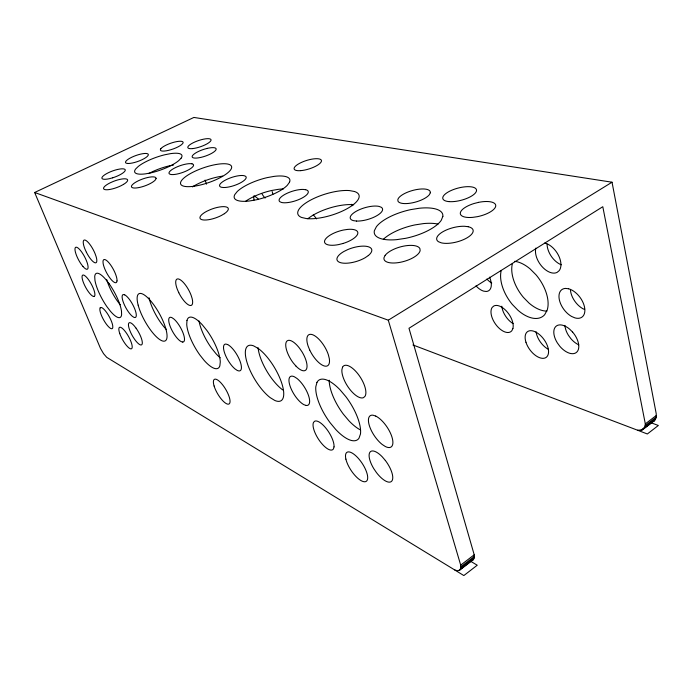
<?xml version="1.0" encoding="UTF-8"?>
<svg xmlns="http://www.w3.org/2000/svg" width="693" height="693" viewBox="0 0 693 693"><rect width="100%" height="100%" fill="white"/><g stroke="black" fill="none" stroke-linecap="round" stroke-linejoin="round"><path stroke-width="1.04" d="M643.295 429.253L644.854 427.035L645.322 423.891L602.797 206.713L408.983 328.265L474.211 554.798L474.194 557.865L473.102 559.823L459.684 570.122L457.666 570.755L454.877 570.053L106.722 357.337L103.534 353.647L100.485 348.406L34.65 192.489L193.884 117.438L612.032 182.207L656.202 413.591L656.288 417.091L654.313 420.798L642.142 429.955L637.586 430.223L412.941 344.958M459.684 570.122L460.741 568.182L460.706 565.124L388.288 320.192L34.65 192.489M254.071 195.634L253.837 197.418A23.319 9.927 62.1 0 0 253.993 200.121M460.706 565.124L474.211 554.798M645.322 423.891L656.392 415.419M460.862 566.779L474.341 556.453M645.235 425.563L656.288 417.091M460.741 568.182L474.194 557.865M644.854 427.035L655.907 418.563M640.791 430.353L644.169 427.754M458.783 570.608L473.778 559M642.142 429.955L655.24 419.811M388.288 320.192L612.032 182.207M653.152 421.509L654.313 420.798M472.184 560.334L473.102 559.823M173.406 165.073L168.901 165.939A24.913 6.93 -19.6 0 0 148.718 173.596M651.498 422.921L658.35 425.476L647.34 433.974L637.586 430.223M584.641 309.459L582.96 308.757A16.935 10.204 53.5 0 1 570.426 289.639M470.027 560.914L477.243 565.219L463.834 575.562L454.877 570.053M120.27 304.79L117.463 301.169A24.939 7.207 61.4 0 1 106.627 279.4M205.085 180.076L206.514 184.147M282.718 389.942A31.843 11.807 58.9 0 1 258.082 347.782M489.579 277.157A15.385 8.42 57.1 0 1 486.226 291.476L483.645 291.138A15.385 8.42 57.1 0 1 476.004 285.871M307.848 218.763A31.809 11.348 -17.2 0 1 353.664 204.721M501.238 270.521A32.328 18.416 55.6 0 0 512.387 304.522L517.974 310.256A32.328 18.416 55.6 0 0 544.681 314.674L547.193 310.074A32.328 18.416 55.6 0 0 535.975 274.774L530.067 268.867A32.328 18.416 55.6 0 0 514.622 261.313M578.724 344.819A16.485 9.555 52.8 0 1 570.937 338.738L568.416 335.317A16.485 9.555 52.8 0 1 564.942 325.372M535.854 248.085A16.979 10.204 55.8 0 0 541.831 266.363A16.979 10.204 55.8 0 0 557.103 272.384L559.164 270.677A16.979 10.204 55.8 0 0 558.307 255.007A16.979 10.204 55.8 0 0 544.741 243.044M513.115 323.64A15.333 8.455 55.3 0 1 501.819 306.228M548.336 349.333A15.809 8.844 53.7 0 1 536.087 331.774M546.89 311.105A32.138 18.65 55.4 0 1 528.993 303.058L523.414 297.366A32.138 18.65 55.4 0 1 512.439 263.496M383.35 239.293A35.239 13.721 -15.6 0 1 414.942 224.913L423.475 223.596A35.239 13.721 -15.6 0 1 438.054 224.09M360.273 429.851A35.274 14.276 57.3 0 1 348.917 420.764L343.364 414.171A35.274 14.276 57.3 0 1 329.184 380.214M313.271 214.83A25.087 11.27 61.3 0 1 316.58 218.901M192.472 186.893A26.81 8.073 -19.1 0 1 222.678 176.126M220.192 357.787A29.097 9.893 60.1 0 1 215.921 353.603L211.634 348.276A29.097 9.893 60.1 0 1 198.995 320.885M352.676 205.665A13.808 6.826 61.6 0 1 351.628 204.296M561.295 264.804A16.875 10.326 55.6 0 1 547.072 244.066M166.493 329.634A26.836 8.394 60.9 0 1 149.021 297.756M491.735 283.039A15.298 8.533 57 0 1 486.884 279.054M265.098 198.042A12.162 5.249 62.6 0 1 262.127 194.127M272.141 191.545A12.162 5.249 62.6 0 1 272.86 194.352M254.851 196.284A23.415 9.763 62 0 1 258.515 199.237M245.729 201.178A29.063 9.511 -18.3 0 1 271.491 190.523L278.239 189.345A29.063 9.511 -18.3 0 1 283.307 188.972M186.971 320.521L186.738 324.558A29.253 9.615 60.1 0 0 199.913 355.076L204.192 360.447A29.253 9.615 60.1 0 0 219.854 365.843L220.287 361.954A29.253 9.615 60.1 0 0 206.835 330.396L202.365 324.878A29.253 9.615 60.1 0 0 186.971 320.521M316.952 382.38L315.791 386.833A35.508 13.912 57.4 0 0 330.137 422.756L335.681 429.417A35.508 13.912 57.4 0 0 358.983 438.236L360.464 434.035A35.508 13.912 57.4 0 0 345.85 396.656L339.977 389.743A35.508 13.912 57.4 0 0 316.952 382.38M342.559 367.177L341.9 369.655A18.746 7.788 57.5 0 0 349.627 389.102A18.746 7.788 57.5 0 0 363.539 397.635L365.055 396.24A18.746 7.788 57.5 0 0 358.099 374.081A18.746 7.788 57.5 0 0 342.559 367.177M100.173 307.874L99.861 308.983A12.05 3.24 61 0 0 105.916 323.536A12.05 3.24 61 0 0 112.812 327.313L112.708 325.606A12.05 3.24 61 0 0 106.757 312.656A12.05 3.24 61 0 0 100.173 307.874M334.026 446.881L333.454 448.865A16.857 6.246 57.3 0 1 320.149 441.571A16.857 6.246 57.3 0 1 313.548 422.349L314.726 421.188A16.857 6.246 57.3 0 1 326.931 429.469A16.857 6.246 57.3 0 1 334.026 446.881M117.013 280.934L116.623 282.216A13.046 3.777 61.7 0 1 109.511 277.46A13.046 3.777 61.7 0 1 103.127 263.435L102.997 261.452A13.046 3.777 61.7 0 1 110.508 264.787A13.046 3.777 61.7 0 1 117.013 280.934M442.853 216.355L441.25 220.313A35.464 13.34 -15.7 0 1 405.751 238.297L396.76 239.639A35.464 13.34 -15.7 0 1 374.385 230.648L376.403 226.706A35.464 13.34 -15.7 0 1 410.758 209.615L419.334 208.246A35.464 13.34 -15.7 0 1 442.853 216.355M156.072 178.525L155.527 179.704A13.037 3.63 -19.9 0 1 139.977 187.344A13.037 3.63 -19.9 0 1 132.068 185.083L133.463 183.732A13.037 3.63 -19.9 0 1 147.522 177.547A13.037 3.63 -19.9 0 1 156.072 178.525M430.292 192.784L429.443 194.586A16.823 5.986 -15.6 0 1 412.681 202.763A16.823 5.986 -15.6 0 1 397.981 201.169L397.834 199.601A16.823 5.986 -15.6 0 1 415.393 189.795A16.823 5.986 -15.6 0 1 430.292 192.784M512.898 328.543L511.85 330.708A15.419 8.342 55.5 0 1 496.872 325.866A15.419 8.342 55.5 0 1 492.212 307.38L493.866 305.959A15.419 8.342 55.5 0 1 507.302 312.049A15.419 8.342 55.5 0 1 512.898 328.543M160.828 148.735L160.343 149.731A12.032 3.11 -19.2 0 0 168.494 150.364A12.032 3.11 -19.2 0 0 181.514 144.698L182.701 143.529A12.032 3.11 -19.2 0 0 174.974 141.978A12.032 3.11 -19.2 0 0 160.828 148.735M385.126 255.396L384.017 257.605A18.728 7.476 -15.8 0 0 400.381 262.275A18.728 7.476 -15.8 0 0 420.14 250.545L419.889 248.588A18.728 7.476 -15.8 0 0 403.707 246.119A18.728 7.476 -15.8 0 0 385.126 255.396M289.509 182.224L287.3 185.3A29.219 9.234 -18.3 0 1 256.41 199.775L249.385 200.996A29.219 9.234 -18.3 0 1 234.806 194.568L237.266 191.502A29.219 9.234 -18.3 0 1 267.264 177.607L274.038 176.386A29.219 9.234 -18.3 0 1 289.509 182.224M181.168 158.108L178.751 160.611A25.026 6.713 -19.5 0 1 151.498 172.722L145.755 173.813A25.026 6.713 -19.5 0 1 135.689 168.953L138.271 166.45A25.026 6.713 -19.5 0 1 164.821 154.764L170.4 153.664A25.026 6.713 -19.5 0 1 181.168 158.108M368.321 255.561L365.081 257.761A18.122 7.06 -16.9 0 1 340.506 262.656A18.122 7.06 -16.9 0 1 343.849 251.507L347.756 249.584A18.122 7.06 -16.9 0 1 368.2 246.708A18.122 7.06 -16.9 0 1 368.321 255.561M224.376 213.695L221.439 215.436A14.943 4.816 -19.2 0 1 201.914 219.681A14.943 4.816 -19.2 0 1 206.973 211.166L210.351 209.624A14.943 4.816 -19.2 0 1 226.342 206.982A14.943 4.816 -19.2 0 1 224.376 213.695M123.545 184.373L120.894 185.802A12.803 3.474 -20.2 0 1 104.73 189.544A12.803 3.474 -20.2 0 1 110.412 182.709L113.375 181.41A12.803 3.474 -20.2 0 1 126.464 179.011A12.803 3.474 -20.2 0 1 123.545 184.373M207.198 148.397L204.123 149.246A12.647 3.448 -18.9 0 0 192.55 155.578A12.647 3.448 -18.9 0 0 198.111 157.909L201.031 157.363A12.647 3.448 -18.9 0 0 215.766 150.156A12.647 3.448 -18.9 0 0 207.198 148.397M112.682 177.806L109.659 178.638A12.405 3.257 -20.1 0 1 102.538 176.646A12.405 3.257 -20.1 0 1 117.42 169.499L120.123 168.988A12.405 3.257 -20.1 0 1 124.627 171.466A12.405 3.257 -20.1 0 1 112.682 177.806M478.491 202.373L473.951 203.534A18.209 6.852 -14.2 0 0 460.299 213.08A18.209 6.852 -14.2 0 0 472.773 217.359L477.39 216.675A18.209 6.852 -14.2 0 0 495.746 205.908A18.209 6.852 -14.2 0 0 478.491 202.373M343.148 243.442L338.73 244.568A17.334 6.471 -17.1 0 1 324.679 240.636A17.334 6.471 -17.1 0 1 343.485 230.024L347.626 229.4A17.334 6.471 -17.1 0 1 357.692 233.905A17.334 6.471 -17.1 0 1 343.148 243.442M191.97 163.808L190.055 163.635A12.968 3.621 -19.3 0 0 175.32 167.68A12.968 3.621 -19.3 0 0 169.309 173.83L170.452 174.393A12.968 3.621 -19.3 0 0 187.231 170.547A12.968 3.621 -19.3 0 0 191.97 163.808M128.352 163.496L126.68 163.331A12.093 3.119 -19.7 0 1 131.774 157.233A12.093 3.119 -19.7 0 1 147.089 153.586L148.094 154.063A12.093 3.119 -19.7 0 1 142.091 159.702A12.093 3.119 -19.7 0 1 128.352 163.496M305.63 189.691L303.066 189.414A15.263 5.033 -17.8 0 0 285.421 194.109A15.263 5.033 -17.8 0 0 279.851 201.715L281.549 202.469A15.263 5.033 -17.8 0 0 301.957 198.094A15.263 5.033 -17.8 0 0 305.63 189.691M223.614 187.526L221.431 187.275A14.007 4.245 -18.7 0 1 225.892 179.833A14.007 4.245 -18.7 0 1 244.17 175.701L245.617 176.308A14.007 4.245 -18.7 0 1 239.865 183.169A14.007 4.245 -18.7 0 1 223.614 187.526M568.606 288.773L565.471 288.409A17.039 10.083 53.7 0 0 559.364 299.878A17.039 10.083 53.7 0 0 571.586 316.45L574.921 317.879A17.039 10.083 53.7 0 0 584.485 306.886A17.039 10.083 53.7 0 0 568.606 288.773M468.286 226.732L464.648 226.282A18.78 7.372 -14.6 0 0 442.68 231.86A18.78 7.372 -14.6 0 0 438.539 241.753L441.207 242.819A18.78 7.372 -14.6 0 0 467.177 237.76A18.78 7.372 -14.6 0 0 468.286 226.732M356.523 221.058L353.517 220.66A16.805 6.046 -16.5 0 1 356.427 211.166A16.805 6.046 -16.5 0 1 379.045 206.41L381.228 207.25A16.805 6.046 -16.5 0 1 376.403 215.947A16.805 6.046 -16.5 0 1 356.523 221.058M354.504 191.502L349.48 190.575A31.991 11.019 -17.2 0 0 309.528 200.693A31.991 11.019 -17.2 0 0 301.62 217.472L306.479 218.581A31.991 11.019 -17.2 0 0 347.436 208.506A31.991 11.019 -17.2 0 0 354.504 191.502M124.653 294.828L123.397 294.534A12.985 3.768 61.1 0 0 123.735 303.326A12.985 3.768 61.1 0 0 132.086 316.095L133.662 317.195A12.985 3.768 61.1 0 0 134.685 308.766A12.985 3.768 61.1 0 0 124.653 294.828M93.893 296.483L92.81 296.206A12.102 3.248 61.5 0 1 83.758 283.385A12.102 3.248 61.5 0 1 84.078 275.242L85.456 276.186A12.102 3.248 61.5 0 1 93.226 288.115A12.102 3.248 61.5 0 1 93.893 296.483M227.65 344.568L225.849 344.057A15.281 5.241 59.6 0 0 224.87 353.733A15.281 5.241 59.6 0 0 234.996 368.919L237.127 370.357A15.281 5.241 59.6 0 0 240.081 361.296A15.281 5.241 59.6 0 0 227.65 344.568M182.683 342.065L181.176 341.614A14.025 4.418 60.5 0 1 170.201 326.464A14.025 4.418 60.5 0 1 171.907 317.645L173.726 318.867A14.025 4.418 60.5 0 1 183.021 332.874A14.025 4.418 60.5 0 1 182.683 342.065M375.736 416.069L372.99 415.194A18.798 7.692 56.3 0 0 369.395 425.762A18.798 7.692 56.3 0 0 382.215 444.482L385.273 446.483A18.798 7.692 56.3 0 0 391.935 436.971A18.798 7.692 56.3 0 0 375.736 416.069M306.202 405.466L303.984 404.712A16.831 6.306 58.3 0 1 290.124 386.235A16.831 6.306 58.3 0 1 294.386 376.793L296.933 378.421A16.831 6.306 58.3 0 1 308.472 395.4A16.831 6.306 58.3 0 1 306.202 405.466M258.082 348.354L253.56 345.842A32.034 11.486 59 0 0 247.271 363.236A32.034 11.486 59 0 0 270.235 397.669L274.731 400.424A32.034 11.486 59 0 0 281.826 383.437A32.034 11.486 59 0 0 258.082 348.354M572.635 332.12L569.585 329.097A16.589 9.433 53 0 0 555.526 326.775A16.589 9.433 53 0 0 557.345 342.905L559.875 346.353A16.589 9.433 53 0 0 577.052 351.827A16.589 9.433 53 0 0 572.635 332.12M385.325 460.421L382.293 456.869A18.243 7.155 55.8 0 0 369.949 452.183A18.243 7.155 55.8 0 0 373.787 468.667L376.438 472.548A18.243 7.155 55.8 0 0 391.891 480.951A18.243 7.155 55.8 0 0 385.325 460.421M295.894 366.008L293.182 362.829A17.342 6.731 58.9 0 1 286.2 342.186A17.342 6.731 58.9 0 1 299.489 348.172L302.061 351.931A17.342 6.731 58.9 0 1 306.557 368.953A17.342 6.731 58.9 0 1 295.894 366.008M136.088 328.205L134.26 325.875A12.665 3.595 60.7 0 0 128.474 324.125A12.665 3.595 60.7 0 0 132.883 336.659L134.624 339.336A12.665 3.595 60.7 0 0 142.29 343.503A12.665 3.595 60.7 0 0 136.088 328.205M109.208 283.87L105.622 279.27A25.052 6.991 61.3 0 0 94.716 276.611L94.95 280.275A25.052 6.991 61.3 0 0 106.991 306.782L110.447 311.27A25.052 6.991 61.3 0 0 121.604 314.717L121.5 311.157A25.052 6.991 61.3 0 0 109.208 283.87M82.995 266.502L81.306 264.336A12.405 3.396 61.9 0 1 74.974 249.021A12.405 3.396 61.9 0 1 81.705 252.053L83.411 254.669A12.405 3.396 61.9 0 1 88.089 267.446A12.405 3.396 61.9 0 1 82.995 266.502M86.4 252.261L85.048 249.307A12.803 3.612 62 0 1 85.438 240.202A12.803 3.612 62 0 1 95.071 253.647L96.084 256.497A12.803 3.612 62 0 1 94.629 262.647A12.803 3.612 62 0 1 86.4 252.261M178.785 292.706L177.295 289.293A14.96 5.007 61 0 1 179.288 279.244A14.96 5.007 61 0 1 191.121 295.279L192.152 298.562A14.96 5.007 61 0 1 189.059 305.171A14.96 5.007 61 0 1 178.785 292.706M309.719 350.034L308.073 345.972A18.131 7.354 58.6 0 1 313.132 334.936A18.131 7.354 58.6 0 1 328.361 354.764L329.314 358.619A18.131 7.354 58.6 0 1 323.207 365.583A18.131 7.354 58.6 0 1 309.719 350.034M138.167 305.171A26.975 8.151 60.8 0 0 163.773 341.19A26.975 8.151 60.8 0 0 154.305 305.552A26.975 8.151 60.8 0 0 138.167 305.171M345.894 459.147A17.429 6.566 56.3 0 0 364.518 481.774A17.429 6.566 56.3 0 0 359.364 459.554A17.429 6.566 56.3 0 0 345.894 459.147M193.858 186.252A26.94 7.831 -19 0 0 231.67 166.978A26.94 7.831 -19 0 0 192.715 172.349A26.94 7.831 -19 0 0 193.858 186.252M525.961 342.264A15.904 8.732 53.9 0 0 546.075 357.458A15.904 8.732 53.9 0 0 538.504 333.809A15.904 8.732 53.9 0 0 525.961 342.264M449.003 201.611A17.394 6.289 -14.7 0 0 476.325 191.433A17.394 6.289 -14.7 0 0 453.56 189.51A17.394 6.289 -14.7 0 0 449.003 201.611M214.102 386.01A14.336 4.608 59.2 0 0 228.465 404.175A14.336 4.608 59.2 0 0 222.574 384.78A14.336 4.608 59.2 0 0 214.102 386.01M192.481 148.605A12.257 3.24 -18.9 0 0 210.993 140.41A12.257 3.24 -18.9 0 0 194.802 142.004A12.257 3.24 -18.9 0 0 192.481 148.605M119.802 333.671A12.275 3.378 60.7 0 0 131.393 348.822A12.275 3.378 60.7 0 0 125.381 331.661A12.275 3.378 60.7 0 0 119.802 333.671M300.675 170.651A14.31 4.418 -17.5 0 0 321.491 160.932A14.31 4.418 -17.5 0 0 301.178 162.534A14.31 4.418 -17.5 0 0 300.675 170.651"/></g></svg>
